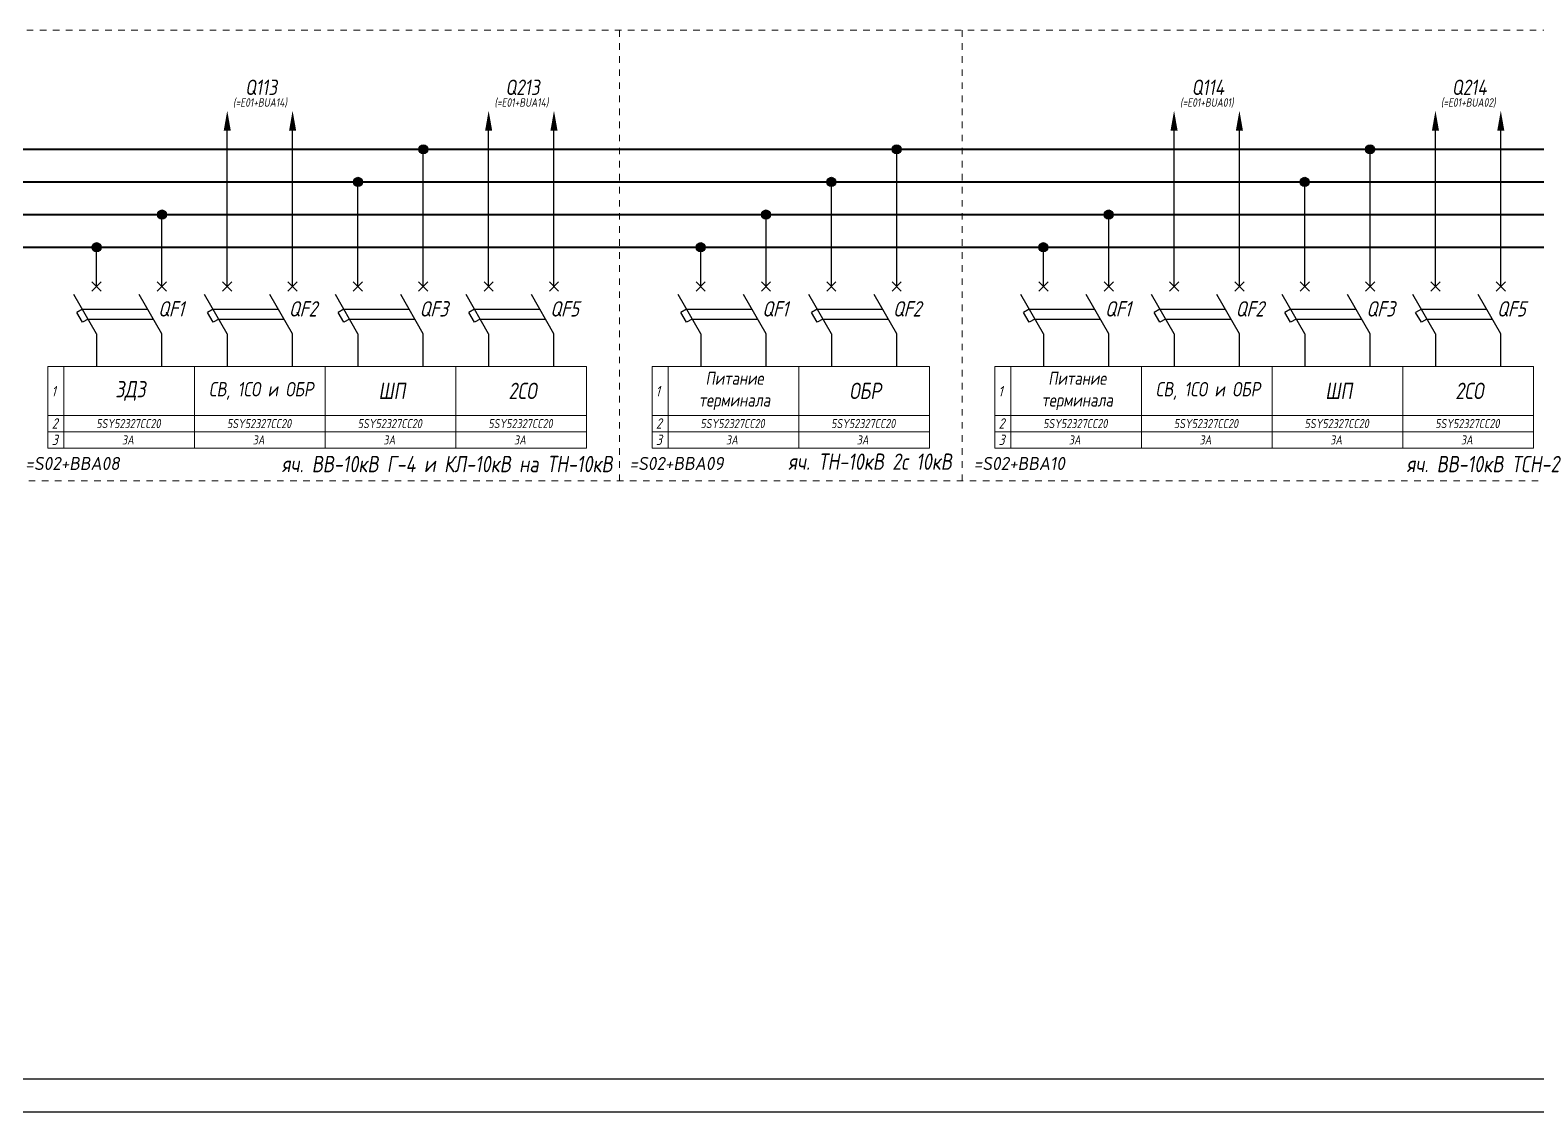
# Model space of a CAD drawing. Header units: millimetres. Extents: x 2704 to 4357, y 2919 to 4427.
# Drawn here: x 3257 to 3487.6, y 3586.1 to 3751.6 of the extents above; entities that cross this region are included whole.
import ezdxf

# ---------------------------------------------------------------- set-up
doc = ezdxf.new("R2010")
doc.units = ezdxf.units.MM
doc.linetypes.add('JIS_02_1.0', pattern=[2, 1, -1])
doc.styles.add('eskdw', font='', dxfattribs={"oblique": 10})
doc.styles.get("Standard").update_dxf_attribs({"font": '', "oblique": 10, "height": 2.5})
doc.styles.add('Гост', font='', dxfattribs={"oblique": 10, "height": 1.4})
doc.styles.get('eskdw').set_extended_font_data('GOST type A')
doc.styles.get('Standard').set_extended_font_data('GOST type A')
doc.styles.get('Гост').set_extended_font_data('GOST type A')

msp = doc.modelspace()

# ---------------------------------------------------------------- hatches: boundary and pattern name
for points in [[(3317.85, 3733.4, 1), (3316.45, 3733.4, 1)], [(3317.85, 3733.4, 1), (3316.45, 3733.4, 1)], [(3390.3, 3733.4, 1), (3388.9, 3733.4, 1)], [(3390.3, 3733.4, 1), (3388.9, 3733.4, 1)], [(3462.74, 3733.4, 1), (3461.34, 3733.4, 1)], [(3462.74, 3733.4, 1), (3461.34, 3733.4, 1)], [(3307.85, 3728.4, 1), (3306.45, 3728.4, 1)], [(3307.85, 3728.4, 1), (3306.45, 3728.4, 1)], [(3380.3, 3728.4, 1), (3378.9, 3728.4, 1)], [(3380.3, 3728.4, 1), (3378.9, 3728.4, 1)], [(3452.74, 3728.4, 1), (3451.34, 3728.4, 1)], [(3452.74, 3728.4, 1), (3451.34, 3728.4, 1)], [(3277.85, 3723.4, 1), (3276.45, 3723.4, 1)], [(3277.85, 3723.4, 1), (3276.45, 3723.4, 1)], [(3370.3, 3723.4, 1), (3368.9, 3723.4, 1)], [(3370.3, 3723.4, 1), (3368.9, 3723.4, 1)], [(3422.74, 3723.4, 1), (3421.34, 3723.4, 1)], [(3422.74, 3723.4, 1), (3421.34, 3723.4, 1)], [(3267.85, 3718.4, 1), (3266.45, 3718.4, 1)], [(3267.85, 3718.4, 1), (3266.45, 3718.4, 1)], [(3267.85, 3718.4, 1), (3266.45, 3718.4, 1)], [(3360.3, 3718.4, 1), (3358.9, 3718.4, 1)], [(3360.3, 3718.4, 1), (3358.9, 3718.4, 1)], [(3360.3, 3718.4, 1), (3358.9, 3718.4, 1)], [(3412.74, 3718.4, 1), (3411.34, 3718.4, 1)], [(3412.74, 3718.4, 1), (3411.34, 3718.4, 1)], [(3412.74, 3718.4, 1), (3411.34, 3718.4, 1)]]:
    msp.add_hatch(color=256).paths.add_polyline_path(points)

# ---------------------------------------------------------------- linework, layer by layer
at = {"linetype": 'JIS_02_1.0', "lineweight": 15}
for p, q in [((3142.47, 3751.63), (3825.78, 3751.63)), ((3347.15, 3751.63), (3347.15, 3682.66)), ((3399.6, 3751.63), (3399.6, 3682.66)), ((3825.78, 3682.66), (3142.47, 3682.66))]:
    msp.add_line(p, q, dxfattribs=at)
for p, q in [((3287.15, 3733.4), (3287.15, 3736.23)), ((3297.15, 3733.4), (3297.15, 3736.23)), ((3327.15, 3733.4), (3327.15, 3736.23)), ((3337.15, 3733.4), (3337.15, 3736.23)), ((3432.04, 3733.4), (3432.04, 3736.23)), ((3442.04, 3733.4), (3442.04, 3736.23)), ((3472.04, 3733.4), (3472.04, 3736.23)), ((3482.04, 3733.4), (3482.04, 3736.23)), ((3287.15, 3717.4), (3287.15, 3733.4)), ((3297.15, 3717.4), (3297.15, 3733.4)), ((3317.15, 3717.4), (3317.15, 3733.4)), ((3327.15, 3717.4), (3327.15, 3733.4)), ((3337.15, 3717.4), (3337.15, 3733.4)), ((3389.6, 3717.4), (3389.6, 3733.4)), ((3432.04, 3717.4), (3432.04, 3733.4)), ((3442.04, 3717.4), (3442.04, 3733.4)), ((3462.04, 3717.4), (3462.04, 3733.4)), ((3472.04, 3717.4), (3472.04, 3733.4)), ((3482.04, 3717.4), (3482.04, 3733.4)), ((3307.15, 3717.4), (3307.15, 3728.4)), ((3379.6, 3717.4), (3379.6, 3728.4)), ((3452.04, 3717.4), (3452.04, 3728.4)), ((3277.15, 3717.4), (3277.15, 3723.4)), ((3277.15, 3717.4), (3277.15, 3723.4)), ((3277.15, 3717.4), (3277.15, 3723.4)), ((3369.6, 3717.4), (3369.6, 3723.4)), ((3369.6, 3717.4), (3369.6, 3723.4)), ((3369.6, 3717.4), (3369.6, 3723.4)), ((3422.04, 3717.4), (3422.04, 3723.4)), ((3422.04, 3717.4), (3422.04, 3723.4)), ((3422.04, 3717.4), (3422.04, 3723.4)), ((3267.15, 3717.4), (3267.15, 3718.4)), ((3267.15, 3717.4), (3267.15, 3718.4)), ((3267.15, 3712.4), (3267.15, 3717.4)), ((3277.15, 3712.4), (3277.15, 3717.4)), ((3277.15, 3712.4), (3277.15, 3717.4)), ((3287.15, 3712.4), (3287.15, 3717.4)), ((3297.15, 3712.4), (3297.15, 3717.4)), ((3297.15, 3712.4), (3297.15, 3717.4)), ((3307.15, 3712.4), (3307.15, 3717.4)), ((3317.15, 3712.4), (3317.15, 3717.4)), ((3317.15, 3712.4), (3317.15, 3717.4)), ((3327.15, 3712.4), (3327.15, 3717.4)), ((3337.15, 3712.4), (3337.15, 3717.4)), ((3337.15, 3712.4), (3337.15, 3717.4)), ((3359.6, 3717.4), (3359.6, 3718.4)), ((3359.6, 3717.4), (3359.6, 3718.4)), ((3359.6, 3712.4), (3359.6, 3717.4)), ((3369.6, 3712.4), (3369.6, 3717.4)), ((3369.6, 3712.4), (3369.6, 3717.4)), ((3379.6, 3712.4), (3379.6, 3717.4)), ((3389.6, 3712.4), (3389.6, 3717.4)), ((3389.6, 3712.4), (3389.6, 3717.4)), ((3412.04, 3717.4), (3412.04, 3718.4)), ((3412.04, 3717.4), (3412.04, 3718.4)), ((3412.04, 3712.4), (3412.04, 3717.4)), ((3422.04, 3712.4), (3422.04, 3717.4)), ((3422.04, 3712.4), (3422.04, 3717.4)), ((3432.04, 3712.4), (3432.04, 3717.4)), ((3442.04, 3712.4), (3442.04, 3717.4)), ((3442.04, 3712.4), (3442.04, 3717.4)), ((3452.04, 3712.4), (3452.04, 3717.4)), ((3462.04, 3712.4), (3462.04, 3717.4)), ((3462.04, 3712.4), (3462.04, 3717.4)), ((3472.04, 3712.4), (3472.04, 3717.4)), ((3482.04, 3712.4), (3482.04, 3717.4)), ((3482.04, 3712.4), (3482.04, 3717.4)), ((3266.44, 3711.69), (3267.86, 3713.1)), ((3267.86, 3711.69), (3266.44, 3713.1)), ((3276.44, 3711.69), (3277.86, 3713.1)), ((3277.86, 3711.69), (3276.44, 3713.1)), ((3286.44, 3711.69), (3287.86, 3713.1)), ((3287.86, 3711.69), (3286.44, 3713.1)), ((3296.44, 3711.69), (3297.86, 3713.1)), ((3297.86, 3711.69), (3296.44, 3713.1)), ((3306.44, 3711.69), (3307.86, 3713.1)), ((3307.86, 3711.69), (3306.44, 3713.1)), ((3316.44, 3711.69), (3317.86, 3713.1)), ((3317.86, 3711.69), (3316.44, 3713.1)), ((3326.44, 3711.69), (3327.86, 3713.1)), ((3327.86, 3711.69), (3326.44, 3713.1)), ((3336.44, 3711.69), (3337.86, 3713.1)), ((3337.86, 3711.69), (3336.44, 3713.1)), ((3358.89, 3711.69), (3360.3, 3713.1)), ((3360.3, 3711.69), (3358.89, 3713.1)), ((3368.89, 3711.69), (3370.3, 3713.1)), ((3370.3, 3711.69), (3368.89, 3713.1)), ((3378.89, 3711.69), (3380.3, 3713.1)), ((3380.3, 3711.69), (3378.89, 3713.1)), ((3388.89, 3711.69), (3390.3, 3713.1)), ((3390.3, 3711.69), (3388.89, 3713.1)), ((3411.34, 3711.69), (3412.75, 3713.1)), ((3412.75, 3711.69), (3411.34, 3713.1)), ((3421.34, 3711.69), (3422.75, 3713.1)), ((3422.75, 3711.69), (3421.34, 3713.1)), ((3431.34, 3711.69), (3432.75, 3713.1)), ((3432.75, 3711.69), (3431.34, 3713.1)), ((3441.34, 3711.69), (3442.75, 3713.1)), ((3442.75, 3711.69), (3441.34, 3713.1)), ((3451.34, 3711.69), (3452.75, 3713.1)), ((3452.75, 3711.69), (3451.34, 3713.1)), ((3461.34, 3711.69), (3462.75, 3713.1)), ((3462.75, 3711.69), (3461.34, 3713.1)), ((3471.34, 3711.69), (3472.75, 3713.1)), ((3472.75, 3711.69), (3471.34, 3713.1)), ((3481.34, 3711.69), (3482.75, 3713.1)), ((3482.75, 3711.69), (3481.34, 3713.1)), ((3267.15, 3705.16), (3263.69, 3711.16)), ((3277.15, 3705.16), (3273.69, 3711.16)), ((3287.15, 3705.16), (3283.69, 3711.16)), ((3297.15, 3705.16), (3293.69, 3711.16)), ((3307.15, 3705.16), (3303.69, 3711.16)), ((3317.15, 3705.16), (3313.69, 3711.16)), ((3327.15, 3705.16), (3323.69, 3711.16)), ((3337.15, 3705.16), (3333.69, 3711.16)), ((3359.6, 3705.16), (3356.13, 3711.16)), ((3369.6, 3705.16), (3366.13, 3711.16)), ((3379.6, 3705.16), (3376.13, 3711.16)), ((3389.6, 3705.16), (3386.13, 3711.16)), ((3412.04, 3705.16), (3408.58, 3711.16)), ((3422.04, 3705.16), (3418.58, 3711.16)), ((3432.04, 3705.16), (3428.58, 3711.16)), ((3442.04, 3705.16), (3438.58, 3711.16)), ((3452.04, 3705.16), (3448.58, 3711.16)), ((3462.04, 3705.16), (3458.58, 3711.16)), ((3472.04, 3705.16), (3468.58, 3711.16)), ((3482.04, 3705.16), (3478.58, 3711.16)), ((3264.98, 3708.91), (3264.12, 3708.41)), ((3264.98, 3706.91), (3264.12, 3708.41)), ((3264.98, 3708.91), (3274.98, 3708.91)), ((3274.55, 3709.66), (3274.55, 3709.66)), ((3284.98, 3708.91), (3284.12, 3708.41)), ((3284.98, 3706.91), (3284.12, 3708.41)), ((3284.98, 3708.91), (3294.98, 3708.91)), ((3294.55, 3709.66), (3294.55, 3709.66)), ((3304.98, 3708.91), (3304.12, 3708.41)), ((3304.98, 3706.91), (3304.12, 3708.41)), ((3304.98, 3708.91), (3314.98, 3708.91)), ((3314.55, 3709.66), (3314.55, 3709.66)), ((3324.98, 3708.91), (3324.12, 3708.41)), ((3324.98, 3706.91), (3324.12, 3708.41)), ((3324.98, 3708.91), (3334.98, 3708.91)), ((3334.55, 3709.66), (3334.55, 3709.66)), ((3357.43, 3708.91), (3356.57, 3708.41)), ((3357.43, 3706.91), (3356.57, 3708.41)), ((3357.43, 3708.91), (3367.43, 3708.91)), ((3367, 3709.66), (3367, 3709.66)), ((3377.43, 3708.91), (3376.57, 3708.41)), ((3377.43, 3706.91), (3376.57, 3708.41)), ((3377.43, 3708.91), (3387.43, 3708.91)), ((3387, 3709.66), (3387, 3709.66)), ((3409.88, 3708.91), (3409.01, 3708.41)), ((3409.88, 3706.91), (3409.01, 3708.41)), ((3409.88, 3708.91), (3419.88, 3708.91)), ((3419.45, 3709.66), (3419.45, 3709.66)), ((3429.88, 3708.91), (3429.01, 3708.41)), ((3429.88, 3706.91), (3429.01, 3708.41)), ((3429.88, 3708.91), (3439.88, 3708.91)), ((3439.45, 3709.66), (3439.45, 3709.66)), ((3449.88, 3708.91), (3449.01, 3708.41)), ((3449.88, 3706.91), (3449.01, 3708.41)), ((3449.88, 3708.91), (3459.88, 3708.91)), ((3459.45, 3709.66), (3459.45, 3709.66)), ((3469.88, 3708.91), (3469.01, 3708.41)), ((3469.88, 3706.91), (3469.01, 3708.41)), ((3469.88, 3708.91), (3479.88, 3708.91)), ((3265.85, 3707.41), (3264.98, 3706.91)), ((3265.85, 3707.41), (3275.85, 3707.41)), ((3285.85, 3707.41), (3284.98, 3706.91)), ((3285.85, 3707.41), (3295.85, 3707.41)), ((3305.85, 3707.41), (3304.98, 3706.91)), ((3305.85, 3707.41), (3315.85, 3707.41)), ((3325.85, 3707.41), (3324.98, 3706.91)), ((3325.85, 3707.41), (3335.85, 3707.41)), ((3358.3, 3707.41), (3357.43, 3706.91)), ((3358.3, 3707.41), (3368.3, 3707.41)), ((3378.3, 3707.41), (3377.43, 3706.91)), ((3378.3, 3707.41), (3388.3, 3707.41)), ((3410.74, 3707.41), (3409.88, 3706.91)), ((3410.74, 3707.41), (3420.74, 3707.41)), ((3430.74, 3707.41), (3429.88, 3706.91)), ((3430.74, 3707.41), (3440.74, 3707.41)), ((3450.74, 3707.41), (3449.88, 3706.91)), ((3450.74, 3707.41), (3460.74, 3707.41)), ((3470.74, 3707.41), (3469.88, 3706.91)), ((3470.74, 3707.41), (3480.74, 3707.41)), ((3267.15, 3705.16), (3267.15, 3700.16)), ((3277.15, 3700.16), (3277.15, 3705.16)), ((3287.15, 3705.16), (3287.15, 3700.16)), ((3297.15, 3700.16), (3297.15, 3705.16)), ((3307.15, 3705.16), (3307.15, 3700.16)), ((3317.15, 3700.16), (3317.15, 3705.16)), ((3327.15, 3705.16), (3327.15, 3700.16)), ((3337.15, 3700.16), (3337.15, 3705.16)), ((3359.6, 3705.16), (3359.6, 3700.16)), ((3369.6, 3700.16), (3369.6, 3705.16)), ((3379.6, 3705.16), (3379.6, 3700.16)), ((3389.6, 3700.16), (3389.6, 3705.16)), ((3412.04, 3705.16), (3412.04, 3700.16)), ((3422.04, 3700.16), (3422.04, 3705.16)), ((3432.04, 3705.16), (3432.04, 3700.16)), ((3442.04, 3700.16), (3442.04, 3705.16)), ((3452.04, 3705.16), (3452.04, 3700.16)), ((3462.04, 3700.16), (3462.04, 3705.16)), ((3472.04, 3705.16), (3472.04, 3700.16)), ((3482.04, 3700.16), (3482.04, 3705.16)), ((2704.22, 3586.05), (3893.22, 3586.05))]:
    msp.add_line(p, q)
at = {"lineweight": 40}
for p, q in [((3169.7, 3733.4), (3820.78, 3733.4)), ((3169.7, 3728.4), (3820.78, 3728.4)), ((3169.7, 3723.4), (3820.78, 3723.4)), ((3169.7, 3718.4), (3820.78, 3718.4))]:
    msp.add_line(p, q, dxfattribs=at)
at = {"lineweight": 9}
for p, q in [((3259.7, 3700.16), (3262.15, 3700.16)), ((3259.7, 3700.16), (3259.7, 3687.66)), ((3262.15, 3700.16), (3262.15, 3687.66)), ((3262.15, 3700.16), (3262.15, 3687.66)), ((3262.15, 3700.16), (3282.15, 3700.16)), ((3282.15, 3700.16), (3282.15, 3687.66)), ((3282.15, 3700.16), (3302.15, 3700.16)), ((3302.15, 3700.16), (3302.15, 3687.66)), ((3302.15, 3700.16), (3322.15, 3700.16)), ((3322.15, 3700.16), (3322.15, 3687.66)), ((3322.15, 3700.16), (3342.15, 3700.16)), ((3342.15, 3700.16), (3342.15, 3687.66)), ((3352.15, 3700.16), (3354.6, 3700.16)), ((3352.15, 3700.16), (3352.15, 3687.66)), ((3354.6, 3700.16), (3354.6, 3687.66)), ((3354.6, 3700.16), (3354.6, 3687.66)), ((3354.6, 3700.16), (3374.6, 3700.16)), ((3374.6, 3700.16), (3374.6, 3687.66)), ((3374.6, 3700.16), (3374.6, 3687.66)), ((3374.6, 3700.16), (3394.6, 3700.16)), ((3394.6, 3700.16), (3394.6, 3687.66)), ((3404.6, 3700.16), (3407.04, 3700.16)), ((3404.6, 3700.16), (3404.6, 3687.66)), ((3407.04, 3700.16), (3407.04, 3687.66)), ((3407.04, 3700.16), (3407.04, 3687.66)), ((3407.04, 3700.16), (3427.04, 3700.16)), ((3427.04, 3700.16), (3427.04, 3687.66)), ((3427.04, 3700.16), (3447.04, 3700.16)), ((3447.04, 3700.16), (3447.04, 3687.66)), ((3447.04, 3700.16), (3467.04, 3700.16)), ((3467.04, 3700.16), (3467.04, 3687.66)), ((3467.04, 3700.16), (3487.04, 3700.16)), ((3487.04, 3700.16), (3487.04, 3687.66)), ((3262.15, 3695.16), (3262.15, 3687.66)), ((3262.15, 3695.16), (3262.15, 3687.66)), ((3262.15, 3695.16), (3262.15, 3687.66)), ((3354.6, 3695.16), (3354.6, 3687.66)), ((3354.6, 3695.16), (3354.6, 3687.66)), ((3354.6, 3695.16), (3354.6, 3687.66)), ((3407.04, 3695.16), (3407.04, 3687.66)), ((3407.04, 3695.16), (3407.04, 3687.66)), ((3407.04, 3695.16), (3407.04, 3687.66)), ((3259.7, 3692.66), (3282.15, 3692.66)), ((3279.7, 3692.66), (3302.15, 3692.66)), ((3299.7, 3692.66), (3322.15, 3692.66)), ((3319.7, 3692.66), (3342.15, 3692.66)), ((3352.15, 3692.66), (3394.6, 3692.66)), ((3404.6, 3692.66), (3427.04, 3692.66)), ((3424.6, 3692.66), (3447.04, 3692.66)), ((3444.6, 3692.66), (3467.04, 3692.66)), ((3464.6, 3692.66), (3487.04, 3692.66)), ((3259.7, 3690.16), (3262.15, 3690.16)), ((3262.15, 3690.16), (3282.15, 3690.16)), ((3282.15, 3690.16), (3302.15, 3690.16)), ((3302.15, 3690.16), (3322.15, 3690.16)), ((3322.15, 3690.16), (3342.15, 3690.16)), ((3352.15, 3690.16), (3354.6, 3690.16)), ((3354.6, 3690.16), (3374.6, 3690.16)), ((3374.6, 3690.16), (3394.6, 3690.16)), ((3404.6, 3690.16), (3407.04, 3690.16)), ((3407.04, 3690.16), (3427.04, 3690.16)), ((3427.04, 3690.16), (3447.04, 3690.16)), ((3447.04, 3690.16), (3467.04, 3690.16)), ((3467.04, 3690.16), (3487.04, 3690.16)), ((3259.7, 3687.66), (3262.15, 3687.66)), ((3262.15, 3687.66), (3282.15, 3687.66)), ((3282.15, 3687.66), (3302.15, 3687.66)), ((3302.15, 3687.66), (3322.15, 3687.66)), ((3322.15, 3687.66), (3342.15, 3687.66)), ((3352.15, 3687.66), (3354.6, 3687.66)), ((3354.6, 3687.66), (3374.6, 3687.66)), ((3374.6, 3687.66), (3394.6, 3687.66)), ((3404.6, 3687.66), (3407.04, 3687.66)), ((3407.04, 3687.66), (3427.04, 3687.66)), ((3427.04, 3687.66), (3447.04, 3687.66)), ((3447.04, 3687.66), (3467.04, 3687.66)), ((3467.04, 3687.66), (3487.04, 3687.66))]:
    msp.add_line(p, q, dxfattribs=at)
at = {"lineweight": 30}
msp.add_line((3888.22, 3591.05), (2724.22, 3591.05), dxfattribs=at)
at = {"ltscale": 5}
for points in [[(3287.15, 3739.3, 0, 1.09, 0), (3287.15, 3736.23, 0, 1.09, 0)], [(3297.15, 3739.3, 0, 1.09, 0), (3297.15, 3736.23, 0, 1.09, 0)], [(3327.15, 3739.3, 0, 1.09, 0), (3327.15, 3736.23, 0, 1.09, 0)], [(3337.15, 3739.3, 0, 1.09, 0), (3337.15, 3736.23, 0, 1.09, 0)], [(3432.04, 3739.3, 0, 1.09, 0), (3432.04, 3736.23, 0, 1.09, 0)], [(3442.04, 3739.3, 0, 1.09, 0), (3442.04, 3736.23, 0, 1.09, 0)], [(3472.04, 3739.3, 0, 1.09, 0), (3472.04, 3736.23, 0, 1.09, 0)], [(3482.04, 3739.3, 0, 1.09, 0), (3482.04, 3736.23, 0, 1.09, 0)]]:
    msp.add_lwpolyline(points, format="xyseb", dxfattribs=at)
for centre in [(3317.15, 3733.4), (3317.15, 3733.4), (3389.6, 3733.4), (3389.6, 3733.4), (3462.04, 3733.4), (3462.04, 3733.4), (3307.15, 3728.4), (3307.15, 3728.4), (3379.6, 3728.4), (3379.6, 3728.4), (3452.04, 3728.4), (3452.04, 3728.4), (3277.15, 3723.4), (3277.15, 3723.4), (3369.6, 3723.4), (3369.6, 3723.4), (3422.04, 3723.4), (3422.04, 3723.4), (3267.15, 3718.4), (3267.15, 3718.4), (3267.15, 3718.4), (3359.6, 3718.4), (3359.6, 3718.4), (3359.6, 3718.4), (3412.04, 3718.4), (3412.04, 3718.4), (3412.04, 3718.4)]:
    msp.add_circle(centre, 0.7)

# ---------------------------------------------------------------- texts
at = {"style": 'eskdw', "oblique": 15}
for s, p in [('QF1', (3276.55, 3707.79)), ('QF2', (3296.55, 3707.79)), ('QF3', (3316.55, 3707.79)), ('QF5', (3336.55, 3707.79)), ('QF1', (3368.99, 3707.79)), ('QF2', (3388.99, 3707.79)), ('QF1', (3421.44, 3707.79)), ('QF2', (3441.44, 3707.79)), ('QF3', (3461.44, 3707.79)), ('QF5', (3481.44, 3707.79))]:
    msp.add_text(s, height=2.355, dxfattribs=at).set_placement(p)
at = {"lineweight": 9, "style": 'eskdw', "oblique": 15}
for s, p in [('1', (3260.25, 3695.56)), ('1', (3352.7, 3695.56)), ('1', (3405.15, 3695.56)), ('2', (3260.29, 3690.62)), ('2', (3352.74, 3690.62)), ('2', (3405.18, 3690.62)), ('3', (3260.29, 3688.12)), ('3', (3352.74, 3688.12)), ('3', (3405.18, 3688.12))]:
    msp.add_text(s, height=1.6, dxfattribs=at).set_placement(p)
for s, width, insert, char_height, attachment_point, style in [('{\\fGOST_type_A|b0|i0|c0|p2;Q113}', 29.5568, (3292.33, 3742.88), 2.355, 5, 'Гост'), ('{\\fGOST_type_A|b0|i0|c0|p2;Q213}', 29.5568, (3332.33, 3742.88), 2.355, 5, 'Гост'), ('{\\fGOST_type_A|b0|i0|c0|p2;Q114}', 29.5568, (3437.22, 3742.88), 2.355, 5, 'Гост'), ('{\\fGOST type A|b0|i0|c0|p34;Q214}', 29.5568, (3477.22, 3742.88), 2.355, 5, 'Гост'), ('{\\fGOST_type_A|b0|i0|c0|p2;(=E01+BUA14)}', 29.5568, (3292.17, 3740.49), 1.3, 5, 'eskdw'), ('{\\fGOST_type_A|b0|i0|c0|p2;(=E01+BUA14)}', 29.5568, (3332.17, 3740.49), 1.3, 5, 'eskdw'), ('{\\fGOST_type_A|b0|i0|c0|p2;(=E01+BUA01)}', 29.5568, (3437.06, 3740.49), 1.3, 5, 'eskdw'), ('{\\fGOST_type_A|b0|i0|c0|p2;(=E01+BUA02)}', 29.5568, (3477.06, 3740.49), 1.3, 5, 'eskdw'), ('{\\fGOST type B|b0|i0|c2|p18;=S02+BBA08}', 29.5568, (3263.47, 3685.3), 2, 5, 'Гост'), ('яч. ВВ-10кВ Г-4 и КЛ-10кВ на ТН-10кВ', 57.8948, (3346.11, 3685.21), 2.5, 6, 'Гост'), ('{\\fGOST type B|b0|i0|c2|p18;=S02+BBA09}', 29.5568, (3355.91, 3685.3), 2, 5, 'Гост'), ('яч. ТН-10кВ 2с 10кВ', 57.8948, (3398.03, 3685.58), 2.5, 6, 'Гост'), ('{\\fGOST type B|b0|i0|c2|p18;=S02+BBA10}', 29.5568, (3408.36, 3685.3), 2, 5, 'Гост'), ('яч. ВВ-10кВ ТСН-2', 57.8948, (3491.01, 3685.21), 2.5, 6, 'Гост')]:
    msp.add_mtext_dynamic_manual_height_columns(s, width=width, gutter_width=7, heights=[0], dxfattribs=dict(insert=insert, char_height=char_height, attachment_point=attachment_point, style=style))
at = {"lineweight": 9, "attachment_point": 5}
for s, insert, char_height, width in [('Питание \\Pтерминала', (3364.78, 3696.41), 2, 22.6797), ('Питание \\Pтерминала', (3417.23, 3696.41), 2, 22.6797), ('ЗДЗ', (3272.34, 3696.41), 2.5, 22.6797), ('СВ, 1СО и ОБР', (3292.34, 3696.41), 2.2, 22.6797), ('ШП', (3312.34, 3696.41), 2.5, 22.6797), ('2СО', (3332.34, 3696.41), 2.5, 22.6797), ('ОБР', (3384.78, 3696.41), 2.5, 22.6797), ('СВ, 1СО и ОБР', (3437.23, 3696.41), 2.2, 22.6797), ('ШП', (3457.23, 3696.41), 2.5, 22.6797), ('2СО', (3477.23, 3696.41), 2.5, 22.6797), ('{\\fGOST 2.304 type A|b0|i0|c204|p34;5SY52327CC20}', (3272.03, 3691.41), 1.4, 20), ('{\\fGOST 2.304 type A|b0|i0|c204|p34;5SY52327CC20}', (3292.03, 3691.41), 1.4, 20), ('{\\fGOST 2.304 type A|b0|i0|c204|p34;5SY52327CC20}', (3312.03, 3691.41), 1.4, 20), ('{\\fGOST 2.304 type A|b0|i0|c204|p34;5SY52327CC20}', (3332.03, 3691.41), 1.4, 20), ('{\\fGOST 2.304 type A|b0|i0|c204|p34;5SY52327CC20}', (3364.48, 3691.41), 1.4, 20), ('{\\fGOST 2.304 type A|b0|i0|c204|p34;5SY52327CC20}', (3384.48, 3691.41), 1.4, 20), ('{\\fGOST 2.304 type A|b0|i0|c204|p34;5SY52327CC20}', (3416.93, 3691.41), 1.4, 20), ('{\\fGOST 2.304 type A|b0|i0|c204|p34;5SY52327CC20}', (3436.93, 3691.41), 1.4, 20), ('{\\fGOST 2.304 type A|b0|i0|c204|p34;5SY52327CC20}', (3456.93, 3691.41), 1.4, 20), ('{\\fGOST 2.304 type A|b0|i0|c204|p34;5SY52327CC20}', (3476.93, 3691.41), 1.4, 20), ('{\\fGOST 2.304 type A|b0|i0|c204|p34;3А}', (3271.95, 3688.91), 1.4, 20), ('{\\fGOST 2.304 type A|b0|i0|c204|p34;3А}', (3291.95, 3688.91), 1.4, 20), ('{\\fGOST 2.304 type A|b0|i0|c204|p34;3А}', (3311.95, 3688.91), 1.4, 20), ('{\\fGOST 2.304 type A|b0|i0|c204|p34;3А}', (3331.95, 3688.91), 1.4, 20), ('{\\fGOST 2.304 type A|b0|i0|c204|p34;3А}', (3364.39, 3688.91), 1.4, 20), ('{\\fGOST 2.304 type A|b0|i0|c204|p34;3А}', (3384.39, 3688.91), 1.4, 20), ('{\\fGOST 2.304 type A|b0|i0|c204|p34;3А}', (3416.84, 3688.91), 1.4, 20), ('{\\fGOST 2.304 type A|b0|i0|c204|p34;3А}', (3436.84, 3688.91), 1.4, 20), ('{\\fGOST 2.304 type A|b0|i0|c204|p34;3А}', (3456.84, 3688.91), 1.4, 20), ('{\\fGOST 2.304 type A|b0|i0|c204|p34;3А}', (3476.84, 3688.91), 1.4, 20)]:
    msp.add_mtext(s, dxfattribs=dict(at, insert=insert, char_height=char_height, width=width))

doc.saveas('drawing.dxf')
